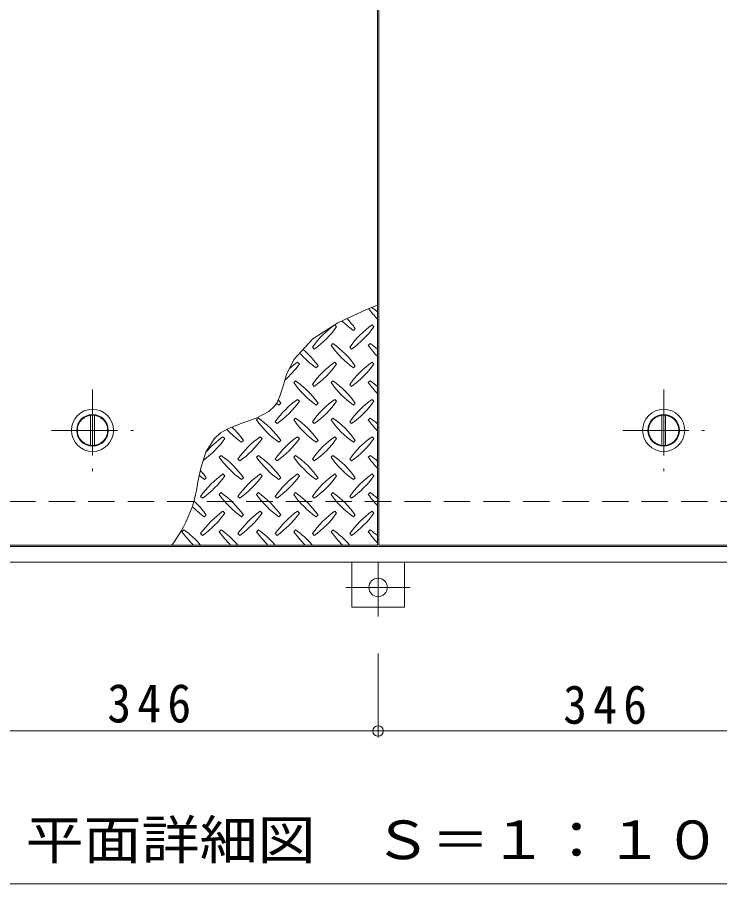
# Model space of a CAD drawing. Units: millimetres at full size, sheet at 1:10. Extents: x -1763 to 1918, y -1353 to 1313.
# Drawn here: x -1237 to -704, y 11 to 669 of the extents above; entities that cross this region are included whole.
import ezdxf
from ezdxf.enums import TextEntityAlignment as Align

# ---------------------------------------------------------------- set-up
doc = ezdxf.new("R2010")
doc.units = ezdxf.units.MM
doc.header["$LTSCALE"] = 10
doc.header["$PDMODE"] = 32
doc.header["$PDSIZE"] = 8
doc.linetypes.add('CHAIN1', pattern=[8, 5, -1, 1, -1])
doc.linetypes.add('DASHED2', pattern=[3, 2, -1])
for name, color, linetype, lineweight in [('0-1', 2, 'DASHED2', 9), ('0-2', 3, 'Continuous', 9), ('0-3', 2, 'Continuous', 9), ('0-5', 4, 'Continuous', 9), ('0-9', 134, 'Continuous', 5), ('0-C', 2, 'Continuous', 9), ('0-E', 3, 'Continuous', 9), ('0-F', 7, 'Continuous', 9)]:
    doc.layers.add(name, color=color, linetype=linetype, lineweight=lineweight)
doc.styles.add('ＭＳ ゴシック', font='')
doc.styles.get('ＭＳ ゴシック').set_extended_font_data('MS Gothic')

msp = doc.modelspace()

# ---------------------------------------------------------------- linework, layer by layer
at = {"layer": '0-1'}
msp.add_line((-563.26, 301.2), (-1363.26, 301.2), dxfattribs=at)
at = {"layer": '0-2'}
for p, q in [((-963.76, 984.2), (-963.76, 268.2)), ((-962.76, 268.2), (-962.76, 984.2)), ((-963.76, 268.2), (-1396.26, 268.2)), ((-530.26, 268.2), (-962.76, 268.2))]:
    msp.add_line(p, q, dxfattribs=at)
at = {"layer": '0-3'}
for p, q in [((-529.26, 267.2), (-1397.26, 267.2)), ((-517.26, 255.2), (-1409.26, 255.2))]:
    msp.add_line(p, q, dxfattribs=at)
at = {"layer": '0-5', "color": 7}
msp.add_line((-1245.79, 11.27), (-680.73, 11.27), dxfattribs=at)
at = {"layer": '0-9'}
for p, q in [((-994.71, 433.82), (-996.13, 435.23)), ((-966.43, 433.82), (-967.84, 435.23)), ((-981.99, 430.99), (-980.57, 432.41)), ((-997.54, 421.09), (-998.96, 419.68)), ((-969.26, 421.09), (-970.67, 419.68)), ((-1013.1, 418.26), (-1011.68, 416.85)), ((-984.81, 418.26), (-983.4, 416.85)), ((-1023, 405.54), (-1024.41, 406.95)), ((-1010.27, 402.71), (-1008.86, 404.12)), ((-994.71, 405.54), (-996.13, 406.95)), ((-981.99, 402.71), (-980.57, 404.12)), ((-966.43, 405.54), (-967.84, 406.95)), ((-1025.83, 392.81), (-1027.24, 391.39)), ((-1013.1, 389.98), (-1011.68, 388.57)), ((-997.54, 392.81), (-998.96, 391.39)), ((-984.81, 389.98), (-983.4, 388.57)), ((-969.26, 392.81), (-970.67, 391.39)), ((-1038.55, 374.42), (-1037.14, 375.84)), ((-1023, 377.25), (-1024.41, 378.67)), ((-1010.27, 374.42), (-1008.86, 375.84)), ((-994.71, 377.25), (-996.13, 378.67)), ((-981.99, 374.42), (-980.57, 375.84)), ((-966.43, 377.25), (-967.84, 378.67)), ((-1054.11, 364.52), (-1055.53, 363.11)), ((-1041.38, 361.7), (-1039.97, 360.28)), ((-1025.83, 364.52), (-1027.24, 363.11)), ((-1013.1, 361.7), (-1011.68, 360.28)), ((-997.54, 364.52), (-998.96, 363.11)), ((-984.81, 361.7), (-983.4, 360.28)), ((-969.26, 364.52), (-970.67, 363.11)), ((-1079.57, 348.97), (-1080.98, 350.38)), ((-1051.28, 348.97), (-1052.7, 350.38)), ((-1023, 348.97), (-1024.41, 350.38)), ((-994.71, 348.97), (-996.13, 350.38)), ((-966.43, 348.97), (-967.84, 350.38)), ((-1066.84, 346.14), (-1065.42, 347.55)), ((-1038.55, 346.14), (-1037.14, 347.55)), ((-1010.27, 346.14), (-1008.86, 347.55)), ((-981.99, 346.14), (-980.57, 347.55)), ((-1082.4, 336.24), (-1083.81, 334.83)), ((-1054.11, 336.24), (-1055.53, 334.83)), ((-1025.83, 336.24), (-1027.24, 334.83)), ((-997.54, 336.24), (-998.96, 334.83)), ((-969.26, 336.24), (-970.67, 334.83)), ((-1069.67, 333.41), (-1068.25, 332)), ((-1041.38, 333.41), (-1039.97, 332)), ((-1013.1, 333.41), (-1011.68, 332)), ((-984.81, 333.41), (-983.4, 332)), ((-1079.57, 320.68), (-1080.98, 322.1)), ((-1051.28, 320.68), (-1052.7, 322.1)), ((-1023, 320.68), (-1024.41, 322.1)), ((-994.71, 320.68), (-996.13, 322.1)), ((-966.43, 320.68), (-967.84, 322.1)), ((-1095.12, 317.85), (-1093.71, 319.27)), ((-1066.84, 317.85), (-1065.42, 319.27)), ((-1038.55, 317.85), (-1037.14, 319.27)), ((-1010.27, 317.85), (-1008.86, 319.27)), ((-981.99, 317.85), (-980.57, 319.27)), ((-1097.95, 305.13), (-1096.54, 303.71)), ((-1082.4, 307.96), (-1083.81, 306.54)), ((-1069.67, 305.13), (-1068.25, 303.71)), ((-1054.11, 307.96), (-1055.53, 306.54)), ((-1041.38, 305.13), (-1039.97, 303.71)), ((-1025.83, 307.96), (-1027.24, 306.54)), ((-1013.1, 305.13), (-1011.68, 303.71)), ((-997.54, 307.96), (-998.96, 306.54)), ((-984.81, 305.13), (-983.4, 303.71)), ((-969.26, 307.96), (-970.67, 306.54)), ((-1095.12, 289.57), (-1093.71, 290.98)), ((-1079.57, 292.4), (-1080.98, 293.81)), ((-1066.84, 289.57), (-1065.42, 290.98)), ((-1051.28, 292.4), (-1052.7, 293.81)), ((-1038.55, 289.57), (-1037.14, 290.98)), ((-1023, 292.4), (-1024.41, 293.81)), ((-1010.27, 289.57), (-1008.86, 290.98)), ((-994.71, 292.4), (-996.13, 293.81)), ((-981.99, 289.57), (-980.57, 290.98)), ((-966.43, 292.4), (-967.84, 293.81)), ((-1110.68, 279.67), (-1112.09, 278.26)), ((-1097.95, 276.84), (-1096.54, 275.43)), ((-1082.4, 279.67), (-1083.81, 278.26)), ((-1069.67, 276.84), (-1068.25, 275.43)), ((-1054.11, 279.67), (-1055.53, 278.26)), ((-1041.38, 276.84), (-1039.97, 275.43)), ((-1025.83, 279.67), (-1027.24, 278.26)), ((-1013.1, 276.84), (-1011.68, 275.43)), ((-997.54, 279.67), (-998.96, 278.26)), ((-984.81, 276.84), (-983.4, 275.43)), ((-969.26, 279.67), (-970.67, 278.26))]:
    msp.add_line(p, q, dxfattribs=at)
msp.add_lwpolyline([(-963.76, 450.12), (-972.03, 446.78), (-993.78, 436.83), (-1012.75, 424.66), (-1027.15, 408.89), (-1032.73, 397.53), (-1033.87, 394.05), (-1035.64, 387.91), (-1037.52, 381.91), (-1039.97, 376.44), (-1041.82, 373.66), (-1046.1, 369.55), (-1055.7, 364.44), (-1066.67, 360.55), (-1077.34, 356.36), (-1082.75, 353.2), (-1087.58, 348.82), (-1093.67, 339.2), (-1097.62, 327.61), (-1099.97, 316.18)], dxfattribs=at)
for centre, radius, start, end in [((-911.63, 490.04), 72.5, 215.94795, 224.0249), ((-1011.33, 390.33), 72.5, 48.99213, 53.25279), ((-954.06, 376.19), 72.5, 125.47256, 144.5273), ((-1053.76, 475.89), 72.5, 305.47272, 324.5273), ((-939.91, 490.04), 72.5, 225.57452, 234.5273), ((-1039.62, 390.33), 72.5, 35.47258, 43.25978), ((-925.77, 376.19), 72.5, 125.47256, 144.5273), ((-1025.47, 475.89), 72.5, 305.47272, 324.5273), ((-1039.62, 362.05), 72.5, 35.47258, 54.5273), ((-1011.33, 362.05), 72.5, 48.99213, 54.5273), ((-1067.9, 362.05), 72.5, 35.47258, 48.77962), ((-939.91, 461.75), 72.5, 215.47272, 234.5273), ((-911.63, 461.75), 72.5, 215.47272, 224.0249), ((-968.2, 461.75), 72.5, 221.35275, 234.5273), ((-1082.04, 447.61), 72.5, 311.38763, 324.5273), ((-982.34, 347.91), 72.5, 125.47256, 131.59831), ((-954.06, 347.91), 72.5, 125.47256, 144.5273), ((-1053.76, 447.61), 72.5, 305.47272, 324.5273), ((-925.77, 347.91), 72.5, 125.47256, 144.5273), ((-1025.47, 447.61), 72.5, 305.47272, 324.5273), ((-968.2, 433.47), 72.5, 215.47272, 234.5273), ((-1067.9, 333.76), 72.5, 35.47258, 54.5273), ((-939.91, 433.47), 72.5, 215.47272, 234.5273), ((-1039.62, 333.76), 72.5, 35.47258, 54.5273), ((-911.63, 433.47), 72.5, 215.47272, 224.0249), ((-1011.33, 333.76), 72.5, 48.99213, 54.5273), ((-982.34, 319.62), 72.5, 125.47256, 144.5273), ((-996.48, 433.47), 72.5, 232.70831, 234.5273), ((-1082.04, 419.32), 72.5, 305.47272, 324.5273), ((-1096.18, 333.76), 72.5, 35.47258, 38.03572), ((-954.06, 319.62), 72.5, 125.47256, 144.5273), ((-1053.76, 419.32), 72.5, 305.47272, 324.5273), ((-925.77, 319.62), 72.5, 125.47256, 144.5273), ((-1025.47, 419.32), 72.5, 305.47272, 324.5273), ((-996.48, 405.18), 72.5, 215.47272, 234.5273), ((-1096.18, 305.48), 72.5, 35.47258, 54.5273), ((-968.2, 405.18), 72.5, 215.47272, 234.5273), ((-1067.9, 305.48), 72.5, 35.47258, 54.5273), ((-939.91, 405.18), 72.5, 215.47272, 234.5273), ((-1039.62, 305.48), 72.5, 35.47258, 54.5273), ((-911.63, 405.18), 72.5, 215.47272, 224.0249), ((-1011.33, 305.48), 72.5, 48.99213, 54.5273), ((-1024.77, 405.18), 72.5, 222.74814, 234.5273), ((-1124.47, 305.48), 72.5, 35.47258, 45.99713), ((-1138.61, 391.04), 72.5, 306.00705, 324.5273), ((-1038.91, 291.34), 72.5, 125.47256, 139.2924), ((-1010.62, 291.34), 72.5, 125.47256, 144.52728), ((-1110.33, 391.04), 72.5, 305.47272, 324.5273), ((-982.34, 291.34), 72.5, 125.47256, 144.52728), ((-1082.04, 391.04), 72.5, 305.47272, 324.5273), ((-954.06, 291.34), 72.5, 125.47256, 144.52728), ((-1053.76, 391.04), 72.5, 305.47272, 324.5273), ((-925.77, 291.34), 72.5, 125.47256, 144.5273), ((-1025.47, 391.04), 72.5, 305.47272, 324.5273), ((-1124.47, 277.2), 72.5, 35.47258, 54.5273), ((-1096.18, 277.2), 72.5, 35.47258, 54.5273), ((-1067.9, 277.2), 72.5, 35.47258, 54.5273), ((-1039.62, 277.2), 72.5, 35.47258, 54.5273), ((-1011.33, 277.2), 72.5, 48.99213, 54.5273), ((-1024.77, 376.9), 72.5, 215.47272, 234.5273), ((-996.48, 376.9), 72.5, 215.47272, 234.5273), ((-968.2, 376.9), 72.5, 215.47272, 234.5273), ((-939.91, 376.9), 72.5, 215.47272, 234.5273), ((-911.63, 376.9), 72.5, 215.47272, 224.0249), ((-1152.75, 277.2), 72.5, 35.47258, 41.1628), ((-1038.91, 263.05), 72.5, 125.47256, 144.5273), ((-1010.62, 263.05), 72.5, 125.47256, 144.5273), ((-982.34, 263.05), 72.5, 125.47256, 144.5273), ((-954.06, 263.05), 72.5, 125.47256, 144.5273), ((-925.77, 263.05), 72.5, 125.47256, 144.5273), ((-1201.16, 329.95), 102.13, 322.79805, 352.25462), ((-1053.05, 376.9), 72.5, 230.65677, 234.5273), ((-1138.61, 362.76), 72.5, 305.47272, 324.5273), ((-1110.33, 362.76), 72.5, 305.47272, 324.5273), ((-1082.04, 362.76), 72.5, 305.47272, 324.5273), ((-1053.76, 362.76), 72.5, 305.47272, 324.5273), ((-1025.47, 362.76), 72.5, 305.47272, 324.5273), ((-1024.77, 348.61), 72.5, 215.47272, 234.5273), ((-1124.47, 248.91), 72.5, 35.47258, 54.5273), ((-996.48, 348.61), 72.5, 215.47272, 234.5273), ((-1096.18, 248.91), 72.5, 35.47258, 54.5273), ((-968.2, 348.61), 72.5, 215.47272, 234.5273), ((-1067.9, 248.91), 72.5, 35.47258, 54.5273), ((-939.91, 348.61), 72.5, 215.47272, 234.5273), ((-1039.62, 248.91), 72.5, 35.47258, 54.5273), ((-911.63, 348.61), 72.5, 215.47272, 224.0249), ((-1011.33, 248.91), 72.5, 48.99213, 54.5273), ((-1053.05, 348.61), 72.5, 224.94598, 234.5273), ((-1152.75, 248.91), 72.5, 35.47258, 46.69856), ((-1038.91, 234.77), 72.5, 125.47256, 144.5273), ((-1138.61, 334.47), 72.5, 305.47272, 324.5273), ((-1010.62, 234.77), 72.5, 125.47256, 144.5273), ((-1110.33, 334.47), 72.5, 305.47272, 324.5273), ((-982.34, 234.77), 72.5, 125.47256, 144.5273), ((-1082.04, 334.47), 72.5, 305.47272, 324.5273), ((-954.06, 234.77), 72.5, 125.47256, 144.5273), ((-1053.76, 334.47), 72.5, 305.47272, 324.5273), ((-925.77, 234.77), 72.5, 125.47256, 144.5273), ((-1025.47, 334.47), 72.5, 305.47272, 324.5273), ((-1053.05, 320.33), 72.5, 215.47272, 225.97511), ((-1152.75, 220.63), 72.5, 41.00789, 54.5273), ((-1024.77, 320.33), 72.5, 215.47272, 225.97511), ((-1124.47, 220.63), 72.5, 41.00789, 54.5273), ((-996.48, 320.33), 72.5, 215.47272, 225.97511), ((-1096.18, 220.63), 72.5, 41.00789, 54.5273), ((-968.2, 320.33), 72.5, 215.47272, 225.97511), ((-1067.9, 220.63), 72.5, 41.00789, 54.5273), ((-939.91, 320.33), 72.5, 215.47272, 225.97511), ((-1039.62, 220.63), 72.5, 41.00789, 54.5273), ((-911.63, 320.33), 72.5, 215.47272, 224.0249), ((-1011.33, 220.63), 72.5, 48.99213, 54.5273)]:
    msp.add_arc(centre, radius, start, end, dxfattribs=at)
at = {"layer": '0-C', "linetype": 'CHAIN1'}
for p, q in [((-1180.01, 386.2), (-1180.01, 324.2)), ((-746.51, 386.2), (-746.51, 324.2)), ((-1211.01, 355.2), (-1149.01, 355.2)), ((-777.51, 355.2), (-715.51, 355.2))]:
    msp.add_line(p, q, dxfattribs=at)
at = {"layer": '0-C'}
for p, q in [((-1181.51, 343.8), (-1181.51, 366.6)), ((-1178.51, 343.8), (-1178.51, 366.6)), ((-748.01, 343.8), (-748.01, 366.6)), ((-745.01, 343.8), (-745.01, 366.6))]:
    msp.add_line(p, q, dxfattribs=at)
for centre, radius in [((-1180.01, 355.2), 16), ((-746.51, 355.2), 16), ((-1180.01, 355.2), 12), ((-1180.01, 355.2), 11.5), ((-746.51, 355.2), 12), ((-746.51, 355.2), 11.5)]:
    msp.add_circle(centre, radius, dxfattribs=at)
at = {"layer": '0-E'}
for p, q in [((-983.26, 221), (-983.26, 255.2)), ((-943.26, 221), (-943.26, 255.2)), ((-943.26, 221), (-983.26, 221))]:
    msp.add_line(p, q, dxfattribs=at)
at = {"layer": '0-E', "linetype": 'CHAIN1'}
for p, q in [((-963.26, 214.03), (-963.26, 255.2)), ((-987.64, 236), (-938.88, 236))]:
    msp.add_line(p, q, dxfattribs=at)
at = {"layer": '0-E'}
msp.add_circle((-963.26, 236), 7, dxfattribs=at)
at = {"layer": '0-F'}
for p, q in [((-963.26, 185.85), (-963.26, 122.13)), ((-1309.26, 127.13), (-963.26, 127.13)), ((-963.26, 127.13), (-617.26, 127.13))]:
    msp.add_line(p, q, dxfattribs=at)
msp.add_point((-963.26, 127.13), dxfattribs=at)

# ---------------------------------------------------------------- texts
at = {"layer": '0-5', "color": 2, "style": 'ＭＳ ゴシック', "width": 1.1}
msp.add_text('平面詳細図\u3000Ｓ＝１：１０', height=29.33, dxfattribs=at).set_placement((-1230.76, 21.07), align=Align.BOTTOM_LEFT)
at = {"layer": '0-F', "color": 2, "char_height": 29.33, "attachment_point": 7, "style": 'ＭＳ ゴシック'}
for insert in [(-1168.76, 133.13), (-822.76, 132.13)]:
    msp.add_mtext('\\T1.27;\\W0.9;346', dxfattribs=dict(at, insert=insert))

doc.saveas('drawing.dxf')
